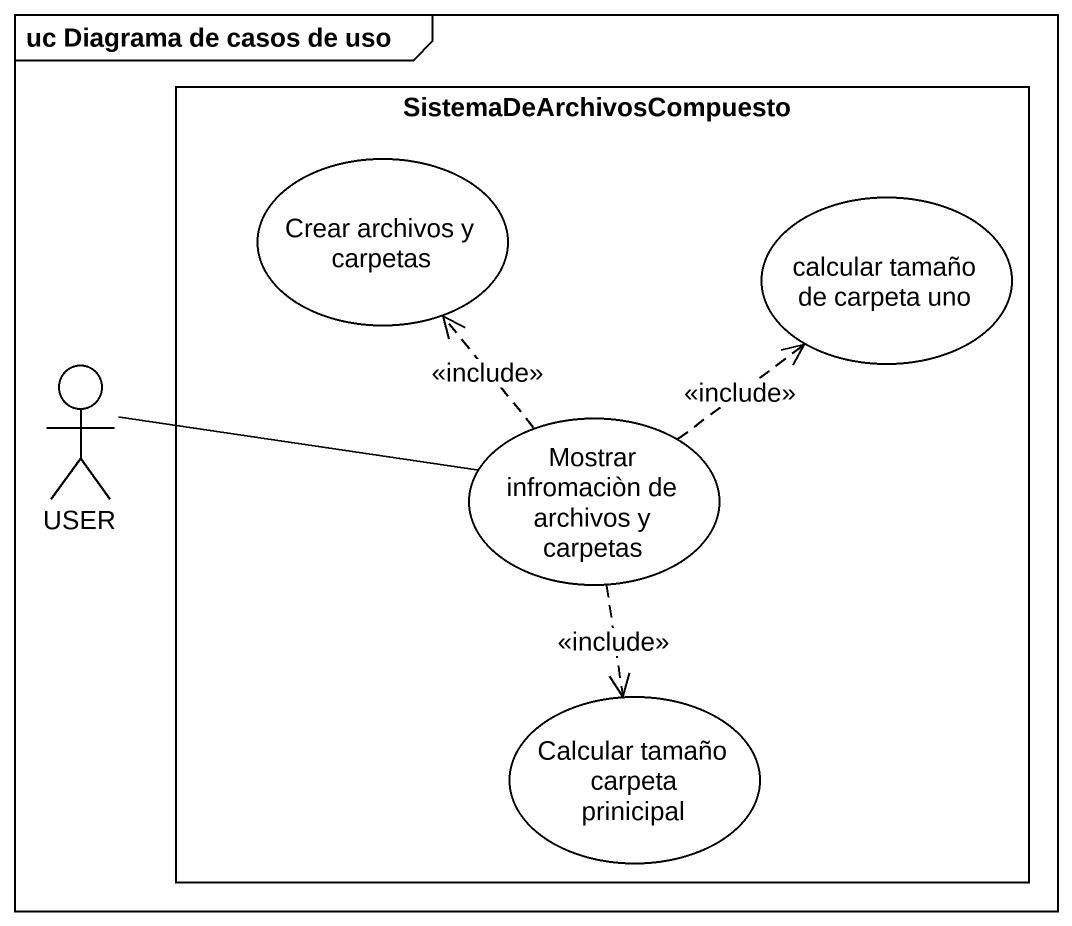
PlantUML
@startuml
mainframe uc Diagrama de casos de uso
rectangle SistemaDeArchivosCompuesto {
  usecase "Crear archivos y carpetas" as Crear_archivos_y_carpetas
  usecase "calcular tamaño de carpeta uno" as calcular_tamaño_de_carpeta
  usecase "Mostrar infromaciòn de archivos y carpetas" as Mostrar_infromaciòn_de
  usecase "Calcular tamaño carpeta prinicipal" as Calcular_tamaño_carpeta
}
actor USER
USER -right- Mostrar_infromaciòn_de
Mostrar_infromaciòn_de .up.> Crear_archivos_y_carpetas : <<include>>
Mostrar_infromaciòn_de .up.> calcular_tamaño_de_carpeta : <<include>>
Mostrar_infromaciòn_de ..> Calcular_tamaño_carpeta : <<include>>
@enduml
